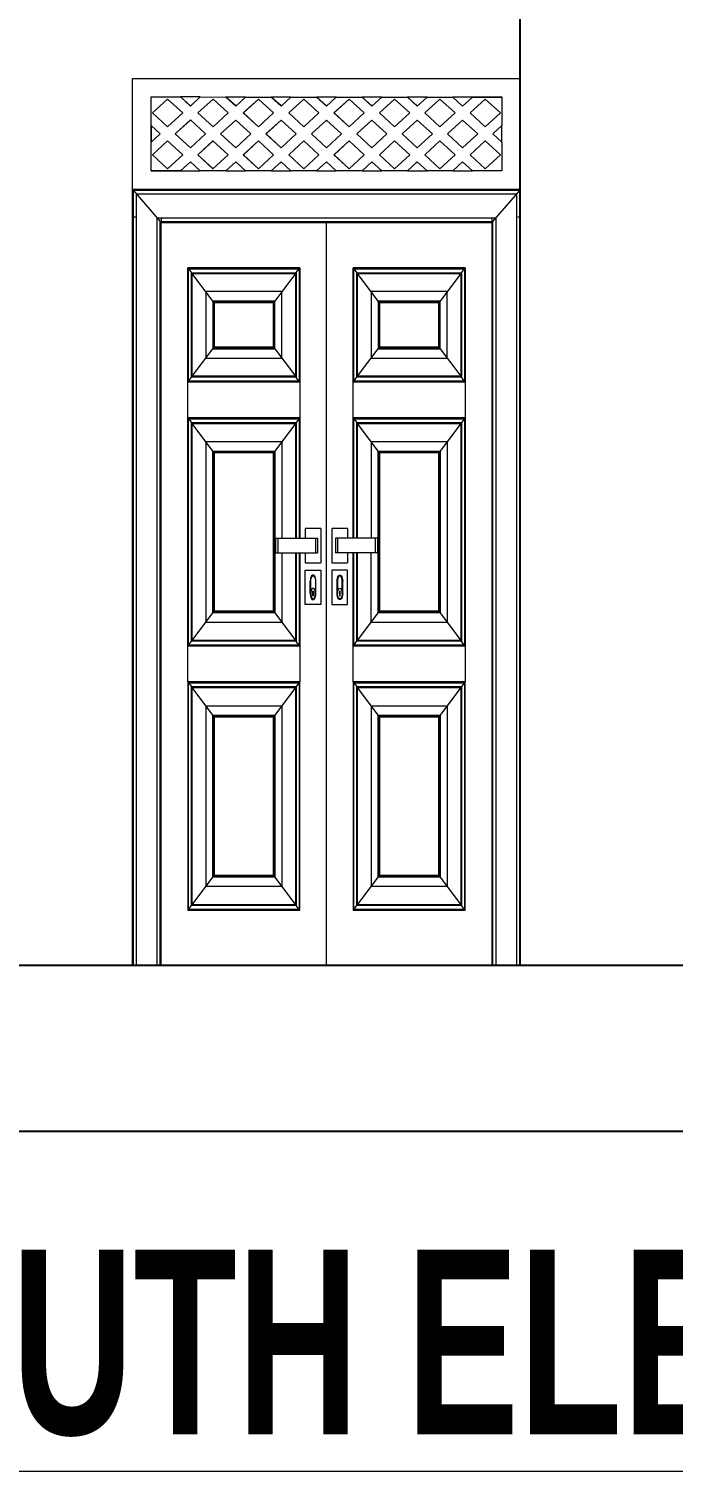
# Model space of a CAD drawing. Header units: inches. Extents: x -10117506 to -5032697, y -6529230 to -3254494.
# Drawn here: x -5047718.9 to -5047649.1, y -3261249.4 to -3261093.3 of the extents above; entities that cross this region are included whole.
import ezdxf

# ---------------------------------------------------------------- set-up
doc = ezdxf.new("R2010")
doc.units = ezdxf.units.IN
doc.header["$LTSCALE"] = 2
doc.header["$MEASUREMENT"] = 0
doc.layers.get('0').update_dxf_attribs({"linetype": 'CONTINUOUS'})
for name, color, linetype, lineweight in [('F-FURNITURE', 30, 'CONTINUOUS', 13), ('HACTH', 253, 'CONTINUOUS', 5), ('Text-100.w', 254, 'CONTINUOUS', 9)]:
    doc.layers.add(name, color=color, linetype=linetype, lineweight=lineweight)
doc.styles.add('Arial', font='arial.ttf', dxfattribs={"width": 0.8, "height": 12})

msp = doc.modelspace()

# ---------------------------------------------------------------- linework, layer by layer
at = {"ltscale": 0.5}
for p, q in [((-5047665.7, -3261194.63), (-5047665.7, -3261087.63)), ((-5047794.7, -3261194.63), (-5047503.57, -3261194.63)), ((-5047794.7, -3261212.63), (-5047503.57, -3261212.63))]:
    msp.add_line(p, q, dxfattribs=at)
at = {"layer": 'F-FURNITURE'}
for p, q in [((-5047707.7, -3261194.63), (-5047707.7, -3261098.63)), ((-5047707.7, -3261098.63), (-5047665.7, -3261098.63)), ((-5047705.69, -3261103.74), (-5047705.7, -3261100.63)), ((-5047705.7, -3261100.63), (-5047702.51, -3261100.63)), ((-5047705.54, -3261102.37), (-5047703.9, -3261100.86)), ((-5047705.53, -3261102.37), (-5047703.9, -3261100.86)), ((-5047703.9, -3261100.86), (-5047702.26, -3261102.37)), ((-5047701.44, -3261101.62), (-5047702.51, -3261100.63)), ((-5047702.51, -3261100.63), (-5047702.5, -3261100.63)), ((-5047701.44, -3261101.61), (-5047702.5, -3261100.63)), ((-5047700.38, -3261100.63), (-5047702.5, -3261100.63)), ((-5047700.38, -3261100.63), (-5047701.44, -3261101.62)), ((-5047700.62, -3261102.37), (-5047698.98, -3261100.86)), ((-5047700.62, -3261102.37), (-5047698.98, -3261100.86)), ((-5047700.38, -3261100.63), (-5047697.59, -3261100.64)), ((-5047698.98, -3261100.86), (-5047697.35, -3261102.37)), ((-5047696.53, -3261101.62), (-5047697.59, -3261100.64)), ((-5047696.52, -3261101.61), (-5047697.59, -3261100.64)), ((-5047697.59, -3261100.64), (-5047697.59, -3261100.64)), ((-5047695.46, -3261100.64), (-5047697.59, -3261100.64)), ((-5047695.46, -3261100.64), (-5047696.53, -3261101.62)), ((-5047695.71, -3261102.37), (-5047694.07, -3261100.86)), ((-5047695.7, -3261102.37), (-5047694.07, -3261100.86)), ((-5047695.46, -3261100.64), (-5047692.68, -3261100.64)), ((-5047694.07, -3261100.86), (-5047692.43, -3261102.37)), ((-5047691.61, -3261101.62), (-5047692.68, -3261100.64)), ((-5047692.68, -3261100.64), (-5047692.67, -3261100.64)), ((-5047691.61, -3261101.61), (-5047692.67, -3261100.64)), ((-5047690.55, -3261100.64), (-5047692.67, -3261100.64)), ((-5047690.55, -3261100.64), (-5047691.61, -3261101.62)), ((-5047690.79, -3261102.37), (-5047689.15, -3261100.86)), ((-5047690.79, -3261102.37), (-5047689.15, -3261100.86)), ((-5047690.55, -3261100.64), (-5047687.76, -3261100.64)), ((-5047689.15, -3261100.86), (-5047687.51, -3261102.37)), ((-5047686.69, -3261101.62), (-5047687.76, -3261100.64)), ((-5047687.76, -3261100.64), (-5047687.75, -3261100.64)), ((-5047686.69, -3261101.61), (-5047687.75, -3261100.64)), ((-5047685.63, -3261100.64), (-5047687.75, -3261100.64)), ((-5047685.63, -3261100.64), (-5047686.69, -3261101.62)), ((-5047685.88, -3261102.37), (-5047684.24, -3261100.86)), ((-5047685.87, -3261102.37), (-5047684.23, -3261100.87)), ((-5047685.63, -3261100.64), (-5047682.84, -3261100.64)), ((-5047684.24, -3261100.86), (-5047682.6, -3261102.37)), ((-5047681.78, -3261101.62), (-5047682.84, -3261100.64)), ((-5047682.84, -3261100.64), (-5047682.84, -3261100.64)), ((-5047681.78, -3261101.61), (-5047682.84, -3261100.64)), ((-5047680.71, -3261100.64), (-5047682.84, -3261100.64)), ((-5047680.71, -3261100.64), (-5047681.78, -3261101.62)), ((-5047680.96, -3261102.37), (-5047679.32, -3261100.86)), ((-5047680.95, -3261102.37), (-5047679.32, -3261100.87)), ((-5047680.71, -3261100.64), (-5047677.93, -3261100.64)), ((-5047679.32, -3261100.86), (-5047677.68, -3261102.37)), ((-5047676.86, -3261101.62), (-5047677.93, -3261100.64)), ((-5047677.93, -3261100.64), (-5047677.92, -3261100.64)), ((-5047676.86, -3261101.61), (-5047677.92, -3261100.64)), ((-5047675.8, -3261100.64), (-5047677.92, -3261100.64)), ((-5047675.8, -3261100.64), (-5047676.86, -3261101.62)), ((-5047676.04, -3261102.37), (-5047674.41, -3261100.86)), ((-5047676.04, -3261102.37), (-5047674.4, -3261100.87)), ((-5047675.8, -3261100.64), (-5047673.01, -3261100.64)), ((-5047674.41, -3261100.86), (-5047672.77, -3261102.37)), ((-5047671.95, -3261101.62), (-5047673.01, -3261100.64)), ((-5047673.01, -3261100.64), (-5047673.01, -3261100.64)), ((-5047671.94, -3261101.62), (-5047673.01, -3261100.64)), ((-5047670.88, -3261100.64), (-5047673.01, -3261100.64)), ((-5047670.88, -3261100.64), (-5047671.95, -3261101.62)), ((-5047671.13, -3261102.37), (-5047669.49, -3261100.86)), ((-5047671.12, -3261102.37), (-5047669.49, -3261100.87)), ((-5047667.7, -3261100.63), (-5047670.88, -3261100.64)), ((-5047670.88, -3261100.64), (-5047670.88, -3261100.64)), ((-5047670.88, -3261100.64), (-5047667.7, -3261100.64)), ((-5047669.49, -3261100.86), (-5047667.85, -3261102.37)), ((-5047667.7, -3261100.64), (-5047667.7, -3261100.63)), ((-5047667.7, -3261100.64), (-5047667.7, -3261103.74)), ((-5047703.9, -3261103.88), (-5047705.54, -3261102.37)), ((-5047705.54, -3261102.37), (-5047705.53, -3261102.37)), ((-5047703.9, -3261103.88), (-5047705.53, -3261102.37)), ((-5047702.26, -3261102.37), (-5047703.9, -3261103.88)), ((-5047703.08, -3261104.63), (-5047701.44, -3261103.12)), ((-5047703.08, -3261104.63), (-5047701.44, -3261103.13)), ((-5047701.44, -3261103.12), (-5047699.8, -3261104.63)), ((-5047698.98, -3261103.88), (-5047700.62, -3261102.37)), ((-5047700.62, -3261102.37), (-5047700.62, -3261102.37)), ((-5047698.98, -3261103.88), (-5047700.62, -3261102.37)), ((-5047697.35, -3261102.37), (-5047698.98, -3261103.88)), ((-5047698.17, -3261104.63), (-5047696.53, -3261103.13)), ((-5047698.16, -3261104.63), (-5047696.52, -3261103.13)), ((-5047696.53, -3261103.13), (-5047694.89, -3261104.63)), ((-5047694.07, -3261103.88), (-5047695.71, -3261102.37)), ((-5047695.71, -3261102.37), (-5047695.7, -3261102.37)), ((-5047694.07, -3261103.88), (-5047695.7, -3261102.37)), ((-5047692.43, -3261102.37), (-5047694.07, -3261103.88)), ((-5047693.25, -3261104.63), (-5047691.61, -3261103.13)), ((-5047693.24, -3261104.63), (-5047691.61, -3261103.13)), ((-5047691.61, -3261103.13), (-5047689.97, -3261104.63)), ((-5047689.15, -3261103.88), (-5047690.79, -3261102.37)), ((-5047690.79, -3261102.37), (-5047690.79, -3261102.37)), ((-5047689.15, -3261103.88), (-5047690.79, -3261102.37)), ((-5047687.51, -3261102.37), (-5047689.15, -3261103.88)), ((-5047688.33, -3261104.63), (-5047686.7, -3261103.13)), ((-5047688.33, -3261104.63), (-5047686.69, -3261103.13)), ((-5047686.7, -3261103.13), (-5047685.06, -3261104.63)), ((-5047684.24, -3261103.88), (-5047685.88, -3261102.37)), ((-5047685.88, -3261102.37), (-5047685.87, -3261102.37)), ((-5047684.23, -3261103.88), (-5047685.87, -3261102.37)), ((-5047682.6, -3261102.37), (-5047684.24, -3261103.88)), ((-5047683.42, -3261104.63), (-5047681.78, -3261103.13)), ((-5047683.41, -3261104.63), (-5047681.78, -3261103.13)), ((-5047681.78, -3261103.13), (-5047680.14, -3261104.64)), ((-5047679.32, -3261103.88), (-5047680.96, -3261102.37)), ((-5047680.96, -3261102.37), (-5047680.95, -3261102.37)), ((-5047679.32, -3261103.88), (-5047680.95, -3261102.37)), ((-5047677.68, -3261102.37), (-5047679.32, -3261103.88)), ((-5047678.5, -3261104.64), (-5047676.86, -3261103.13)), ((-5047678.5, -3261104.64), (-5047676.86, -3261103.13)), ((-5047676.86, -3261103.13), (-5047675.22, -3261104.64)), ((-5047674.41, -3261103.88), (-5047676.04, -3261102.37)), ((-5047676.04, -3261102.37), (-5047676.04, -3261102.37)), ((-5047674.4, -3261103.88), (-5047676.04, -3261102.37)), ((-5047672.77, -3261102.37), (-5047674.41, -3261103.88)), ((-5047673.59, -3261104.64), (-5047671.95, -3261103.13)), ((-5047673.58, -3261104.64), (-5047671.94, -3261103.13)), ((-5047671.95, -3261103.13), (-5047670.31, -3261104.64)), ((-5047669.49, -3261103.88), (-5047671.13, -3261102.37)), ((-5047671.13, -3261102.37), (-5047671.12, -3261102.37)), ((-5047669.49, -3261103.88), (-5047671.12, -3261102.37)), ((-5047667.85, -3261102.37), (-5047669.49, -3261103.88)), ((-5047705.7, -3261108.63), (-5047705.69, -3261103.74)), ((-5047705.69, -3261103.74), (-5047704.72, -3261104.63)), ((-5047704.72, -3261104.63), (-5047705.69, -3261105.53)), ((-5047705.67, -3261103.76), (-5047705.67, -3261105.51)), ((-5047701.44, -3261106.14), (-5047703.08, -3261104.63)), ((-5047703.08, -3261104.63), (-5047703.08, -3261104.63)), ((-5047701.44, -3261106.14), (-5047703.08, -3261104.63)), ((-5047699.8, -3261104.63), (-5047701.44, -3261106.14)), ((-5047696.53, -3261106.14), (-5047698.17, -3261104.63)), ((-5047698.17, -3261104.63), (-5047698.16, -3261104.63)), ((-5047696.52, -3261106.14), (-5047698.16, -3261104.63)), ((-5047694.89, -3261104.63), (-5047696.53, -3261106.14)), ((-5047691.61, -3261106.14), (-5047693.25, -3261104.63)), ((-5047693.25, -3261104.63), (-5047693.24, -3261104.63)), ((-5047691.61, -3261106.14), (-5047693.24, -3261104.63)), ((-5047689.97, -3261104.63), (-5047691.61, -3261106.14)), ((-5047686.7, -3261106.14), (-5047688.33, -3261104.63)), ((-5047688.33, -3261104.63), (-5047688.33, -3261104.63)), ((-5047686.69, -3261106.14), (-5047688.33, -3261104.63)), ((-5047685.06, -3261104.63), (-5047686.7, -3261106.14)), ((-5047681.78, -3261106.14), (-5047683.42, -3261104.63)), ((-5047683.42, -3261104.63), (-5047683.41, -3261104.63)), ((-5047681.78, -3261106.14), (-5047683.41, -3261104.63)), ((-5047680.14, -3261104.64), (-5047681.78, -3261106.14)), ((-5047676.86, -3261106.14), (-5047678.5, -3261104.64)), ((-5047678.5, -3261104.64), (-5047678.5, -3261104.64)), ((-5047676.86, -3261106.14), (-5047678.5, -3261104.64)), ((-5047675.22, -3261104.64), (-5047676.86, -3261106.14)), ((-5047671.95, -3261106.14), (-5047673.59, -3261104.64)), ((-5047673.59, -3261104.64), (-5047673.58, -3261104.64)), ((-5047671.94, -3261106.14), (-5047673.58, -3261104.64)), ((-5047670.31, -3261104.64), (-5047671.95, -3261106.14)), ((-5047668.67, -3261104.64), (-5047667.7, -3261103.74)), ((-5047667.7, -3261105.53), (-5047668.67, -3261104.64)), ((-5047668.67, -3261104.64), (-5047668.66, -3261104.64)), ((-5047668.66, -3261104.64), (-5047667.7, -3261103.74)), ((-5047667.7, -3261105.53), (-5047668.66, -3261104.64)), ((-5047667.7, -3261105.53), (-5047667.7, -3261103.74)), ((-5047667.7, -3261103.74), (-5047667.7, -3261103.74)), ((-5047705.54, -3261106.9), (-5047703.9, -3261105.39)), ((-5047705.53, -3261106.9), (-5047703.9, -3261105.39)), ((-5047703.9, -3261105.39), (-5047702.26, -3261106.9)), ((-5047700.62, -3261106.9), (-5047698.99, -3261105.39)), ((-5047700.62, -3261106.9), (-5047698.98, -3261105.39)), ((-5047698.99, -3261105.39), (-5047697.35, -3261106.9)), ((-5047695.71, -3261106.9), (-5047694.07, -3261105.39)), ((-5047695.7, -3261106.9), (-5047694.07, -3261105.39)), ((-5047694.07, -3261105.39), (-5047692.43, -3261106.9)), ((-5047690.79, -3261106.9), (-5047689.15, -3261105.39)), ((-5047690.79, -3261106.9), (-5047689.15, -3261105.39)), ((-5047689.15, -3261105.39), (-5047687.51, -3261106.9)), ((-5047685.88, -3261106.9), (-5047684.24, -3261105.39)), ((-5047685.87, -3261106.9), (-5047684.23, -3261105.39)), ((-5047684.24, -3261105.39), (-5047682.6, -3261106.9)), ((-5047680.96, -3261106.9), (-5047679.32, -3261105.39)), ((-5047680.95, -3261106.9), (-5047679.32, -3261105.39)), ((-5047679.32, -3261105.39), (-5047677.68, -3261106.9)), ((-5047676.04, -3261106.9), (-5047674.41, -3261105.39)), ((-5047676.04, -3261106.9), (-5047674.4, -3261105.39)), ((-5047674.41, -3261105.39), (-5047672.77, -3261106.9)), ((-5047671.13, -3261106.9), (-5047669.49, -3261105.39)), ((-5047671.12, -3261106.9), (-5047669.49, -3261105.39)), ((-5047669.49, -3261105.39), (-5047667.85, -3261106.9)), ((-5047667.7, -3261105.53), (-5047667.7, -3261108.63)), ((-5047667.7, -3261105.53), (-5047667.7, -3261105.53)), ((-5047703.9, -3261108.41), (-5047705.54, -3261106.9)), ((-5047705.54, -3261106.9), (-5047705.53, -3261106.9)), ((-5047703.9, -3261108.4), (-5047705.53, -3261106.9)), ((-5047702.26, -3261106.9), (-5047703.9, -3261108.41)), ((-5047702.51, -3261108.63), (-5047701.44, -3261107.65)), ((-5047702.5, -3261108.63), (-5047701.44, -3261107.65)), ((-5047701.44, -3261107.65), (-5047700.38, -3261108.63)), ((-5047698.99, -3261108.41), (-5047700.62, -3261106.9)), ((-5047700.62, -3261106.9), (-5047700.62, -3261106.9)), ((-5047698.98, -3261108.4), (-5047700.62, -3261106.9)), ((-5047697.35, -3261106.9), (-5047698.99, -3261108.41)), ((-5047697.59, -3261108.63), (-5047696.53, -3261107.65)), ((-5047697.59, -3261108.63), (-5047696.52, -3261107.65)), ((-5047696.53, -3261107.65), (-5047695.46, -3261108.63)), ((-5047694.07, -3261108.41), (-5047695.71, -3261106.9)), ((-5047695.71, -3261106.9), (-5047695.7, -3261106.9)), ((-5047694.07, -3261108.4), (-5047695.7, -3261106.9)), ((-5047692.43, -3261106.9), (-5047694.07, -3261108.41)), ((-5047692.68, -3261108.63), (-5047691.61, -3261107.65)), ((-5047692.67, -3261108.63), (-5047691.61, -3261107.65)), ((-5047691.61, -3261107.65), (-5047690.55, -3261108.63)), ((-5047689.15, -3261108.41), (-5047690.79, -3261106.9)), ((-5047689.15, -3261108.4), (-5047690.79, -3261106.9)), ((-5047690.79, -3261106.9), (-5047690.79, -3261106.9)), ((-5047687.51, -3261106.9), (-5047689.15, -3261108.41)), ((-5047687.76, -3261108.63), (-5047686.7, -3261107.65)), ((-5047687.76, -3261108.63), (-5047686.69, -3261107.65)), ((-5047686.7, -3261107.65), (-5047685.63, -3261108.63)), ((-5047684.24, -3261108.41), (-5047685.88, -3261106.9)), ((-5047685.88, -3261106.9), (-5047685.87, -3261106.9)), ((-5047684.23, -3261108.4), (-5047685.87, -3261106.9)), ((-5047682.6, -3261106.9), (-5047684.24, -3261108.41)), ((-5047682.84, -3261108.63), (-5047681.78, -3261107.65)), ((-5047682.84, -3261108.63), (-5047681.78, -3261107.66)), ((-5047681.78, -3261107.65), (-5047680.71, -3261108.63)), ((-5047679.32, -3261108.41), (-5047680.96, -3261106.9)), ((-5047680.96, -3261106.9), (-5047680.95, -3261106.9)), ((-5047679.32, -3261108.4), (-5047680.95, -3261106.9)), ((-5047677.68, -3261106.9), (-5047679.32, -3261108.41)), ((-5047677.93, -3261108.63), (-5047676.86, -3261107.65)), ((-5047677.92, -3261108.63), (-5047676.86, -3261107.66)), ((-5047676.86, -3261107.65), (-5047675.8, -3261108.63)), ((-5047674.41, -3261108.41), (-5047676.04, -3261106.9)), ((-5047674.4, -3261108.4), (-5047676.04, -3261106.9)), ((-5047676.04, -3261106.9), (-5047676.04, -3261106.9)), ((-5047672.77, -3261106.9), (-5047674.41, -3261108.41)), ((-5047673.01, -3261108.63), (-5047671.95, -3261107.65)), ((-5047673.01, -3261108.63), (-5047671.94, -3261107.66)), ((-5047671.95, -3261107.65), (-5047670.88, -3261108.63)), ((-5047669.49, -3261108.41), (-5047671.13, -3261106.9)), ((-5047671.13, -3261106.9), (-5047671.12, -3261106.9)), ((-5047669.49, -3261108.41), (-5047671.12, -3261106.9)), ((-5047667.85, -3261106.9), (-5047669.49, -3261108.41)), ((-5047705.7, -3261108.63), (-5047705.7, -3261108.63)), ((-5047705.7, -3261108.63), (-5047705.67, -3261108.63)), ((-5047702.51, -3261108.63), (-5047705.7, -3261108.63)), ((-5047705.67, -3261108.63), (-5047705.67, -3261108.63)), ((-5047705.67, -3261108.63), (-5047702.51, -3261108.63)), ((-5047702.51, -3261108.63), (-5047702.5, -3261108.63)), ((-5047702.5, -3261108.63), (-5047700.38, -3261108.63)), ((-5047697.59, -3261108.63), (-5047700.38, -3261108.63)), ((-5047697.59, -3261108.63), (-5047697.59, -3261108.63)), ((-5047697.59, -3261108.63), (-5047695.46, -3261108.63)), ((-5047692.68, -3261108.63), (-5047695.46, -3261108.63)), ((-5047692.67, -3261108.63), (-5047692.68, -3261108.63)), ((-5047692.67, -3261108.63), (-5047690.55, -3261108.63)), ((-5047687.76, -3261108.63), (-5047690.55, -3261108.63)), ((-5047687.76, -3261108.63), (-5047687.76, -3261108.63)), ((-5047687.76, -3261108.63), (-5047685.63, -3261108.63)), ((-5047682.84, -3261108.63), (-5047685.63, -3261108.63)), ((-5047682.84, -3261108.63), (-5047682.84, -3261108.63)), ((-5047682.84, -3261108.63), (-5047680.71, -3261108.63)), ((-5047677.93, -3261108.63), (-5047680.71, -3261108.63)), ((-5047677.93, -3261108.63), (-5047677.92, -3261108.63)), ((-5047677.92, -3261108.63), (-5047675.8, -3261108.63)), ((-5047673.01, -3261108.63), (-5047675.8, -3261108.63)), ((-5047673.01, -3261108.63), (-5047673.01, -3261108.63)), ((-5047673.01, -3261108.63), (-5047670.88, -3261108.63)), ((-5047667.7, -3261108.63), (-5047670.88, -3261108.63)), ((-5047707.7, -3261110.63), (-5047665.7, -3261110.63)), ((-5047707.63, -3261194.63), (-5047707.63, -3261110.71)), ((-5047707.63, -3261110.71), (-5047665.76, -3261110.71)), ((-5047707.63, -3261110.71), (-5047704.7, -3261114.13)), ((-5047707.61, -3261110.73), (-5047665.78, -3261110.73)), ((-5047707.61, -3261113.63), (-5047707.61, -3261110.73)), ((-5047665.76, -3261110.71), (-5047668.7, -3261114.13)), ((-5047665.78, -3261110.73), (-5047665.78, -3261194.63)), ((-5047665.76, -3261110.71), (-5047665.76, -3261194.63)), ((-5047707.27, -3261194.63), (-5047707.27, -3261111.13)), ((-5047707.27, -3261111.13), (-5047666.12, -3261111.13)), ((-5047666.12, -3261111.13), (-5047666.12, -3261194.63)), ((-5047707.61, -3261113.63), (-5047707.55, -3261113.63)), ((-5047707.61, -3261194.63), (-5047707.61, -3261113.63)), ((-5047707.51, -3261113.63), (-5047707.47, -3261113.63)), ((-5047707.42, -3261113.63), (-5047707.32, -3261113.63)), ((-5047705.04, -3261194.63), (-5047705.04, -3261113.73)), ((-5047705.04, -3261113.73), (-5047668.35, -3261113.73)), ((-5047704.7, -3261194.63), (-5047704.7, -3261114.13)), ((-5047704.7, -3261114.13), (-5047668.7, -3261114.13)), ((-5047704.61, -3261113.73), (-5047704.61, -3261113.79)), ((-5047704.61, -3261113.84), (-5047704.61, -3261113.89)), ((-5047704.61, -3261113.94), (-5047704.61, -3261114.02)), ((-5047704.61, -3261114.05), (-5047704.61, -3261114.13)), ((-5047668.78, -3261113.73), (-5047668.78, -3261113.79)), ((-5047668.78, -3261113.84), (-5047668.78, -3261113.89)), ((-5047668.78, -3261113.94), (-5047668.78, -3261114.02)), ((-5047668.78, -3261114.05), (-5047668.78, -3261114.13)), ((-5047668.7, -3261114.13), (-5047668.7, -3261194.63)), ((-5047668.35, -3261113.73), (-5047668.35, -3261194.63)), ((-5047666.12, -3261113.63), (-5047666.02, -3261113.63)), ((-5047665.97, -3261113.63), (-5047665.92, -3261113.63)), ((-5047665.88, -3261113.63), (-5047665.81, -3261113.63)), ((-5047704.61, -3261194.63), (-5047704.61, -3261114.23)), ((-5047704.61, -3261114.23), (-5047668.78, -3261114.23)), ((-5047686.7, -3261194.63), (-5047686.7, -3261114.23)), ((-5047668.78, -3261114.23), (-5047668.78, -3261194.63)), ((-5047701.71, -3261160.1), (-5047701.71, -3261119.13)), ((-5047689.59, -3261119.13), (-5047701.71, -3261119.13)), ((-5047701.64, -3261131.4), (-5047701.64, -3261119.23)), ((-5047701.64, -3261119.23), (-5047689.67, -3261119.23)), ((-5047701.64, -3261119.23), (-5047701.31, -3261119.68)), ((-5047701.31, -3261130.96), (-5047701.31, -3261119.68)), ((-5047701.31, -3261119.68), (-5047690, -3261119.68)), ((-5047701.25, -3261130.88), (-5047701.25, -3261119.75)), ((-5047701.25, -3261119.75), (-5047690.05, -3261119.75)), ((-5047699.01, -3261122.74), (-5047701.25, -3261119.75)), ((-5047690.05, -3261119.75), (-5047692.29, -3261122.74)), ((-5047690.05, -3261119.75), (-5047690.05, -3261130.88)), ((-5047690, -3261119.68), (-5047689.67, -3261119.23)), ((-5047690, -3261119.68), (-5047690, -3261130.96)), ((-5047689.98, -3261119.65), (-5047689.98, -3261130.98)), ((-5047689.67, -3261119.23), (-5047689.67, -3261131.4)), ((-5047689.59, -3261119.13), (-5047689.59, -3261148.41)), ((-5047683.8, -3261148.41), (-5047683.8, -3261119.13)), ((-5047671.68, -3261119.13), (-5047683.8, -3261119.13)), ((-5047683.72, -3261131.4), (-5047683.72, -3261119.23)), ((-5047683.72, -3261119.23), (-5047671.75, -3261119.23)), ((-5047683.72, -3261119.23), (-5047683.39, -3261119.68)), ((-5047683.39, -3261130.96), (-5047683.39, -3261119.68)), ((-5047683.39, -3261119.68), (-5047672.08, -3261119.68)), ((-5047683.34, -3261130.88), (-5047683.34, -3261119.75)), ((-5047683.34, -3261119.75), (-5047672.14, -3261119.75)), ((-5047681.1, -3261122.74), (-5047683.34, -3261119.75)), ((-5047672.14, -3261119.75), (-5047674.38, -3261122.74)), ((-5047672.14, -3261119.75), (-5047672.14, -3261130.88)), ((-5047672.08, -3261119.68), (-5047671.75, -3261119.23)), ((-5047672.08, -3261119.68), (-5047672.08, -3261130.96)), ((-5047672.06, -3261119.65), (-5047672.06, -3261130.98)), ((-5047671.75, -3261119.23), (-5047671.75, -3261131.4)), ((-5047671.68, -3261119.13), (-5047671.68, -3261160.1)), ((-5047691.52, -3261121.71), (-5047699.78, -3261121.71)), ((-5047699.78, -3261121.71), (-5047699.78, -3261128.92)), ((-5047691.52, -3261128.92), (-5047691.52, -3261121.71)), ((-5047673.61, -3261121.71), (-5047681.87, -3261121.71)), ((-5047681.87, -3261121.71), (-5047681.87, -3261128.92)), ((-5047673.61, -3261128.92), (-5047673.61, -3261121.71)), ((-5047692.29, -3261122.74), (-5047699.01, -3261122.74)), ((-5047699.01, -3261122.74), (-5047699.01, -3261127.89)), ((-5047698.93, -3261122.84), (-5047698.93, -3261127.79)), ((-5047692.37, -3261122.84), (-5047698.93, -3261122.84)), ((-5047698.86, -3261122.94), (-5047698.86, -3261127.69)), ((-5047692.45, -3261122.94), (-5047698.86, -3261122.94)), ((-5047692.45, -3261127.69), (-5047692.45, -3261122.94)), ((-5047692.37, -3261127.79), (-5047692.37, -3261122.84)), ((-5047692.29, -3261127.89), (-5047692.29, -3261122.74)), ((-5047674.38, -3261122.74), (-5047681.1, -3261122.74)), ((-5047681.1, -3261122.74), (-5047681.1, -3261127.89)), ((-5047681.02, -3261122.84), (-5047681.02, -3261127.79)), ((-5047674.46, -3261122.84), (-5047681.02, -3261122.84)), ((-5047680.94, -3261122.94), (-5047680.94, -3261127.69)), ((-5047674.53, -3261122.94), (-5047680.94, -3261122.94)), ((-5047674.53, -3261127.69), (-5047674.53, -3261122.94)), ((-5047674.46, -3261127.79), (-5047674.46, -3261122.84)), ((-5047674.38, -3261127.89), (-5047674.38, -3261122.74)), ((-5047701.25, -3261130.88), (-5047699.01, -3261127.89)), ((-5047699.01, -3261127.89), (-5047692.29, -3261127.89)), ((-5047698.93, -3261127.79), (-5047692.37, -3261127.79)), ((-5047698.86, -3261127.69), (-5047692.45, -3261127.69)), ((-5047692.29, -3261127.89), (-5047690.05, -3261130.88)), ((-5047683.34, -3261130.88), (-5047681.1, -3261127.89)), ((-5047681.1, -3261127.89), (-5047674.38, -3261127.89)), ((-5047681.02, -3261127.79), (-5047674.46, -3261127.79)), ((-5047680.94, -3261127.69), (-5047674.53, -3261127.69)), ((-5047674.38, -3261127.89), (-5047672.14, -3261130.88)), ((-5047699.78, -3261128.92), (-5047691.52, -3261128.92)), ((-5047681.87, -3261128.92), (-5047673.61, -3261128.92)), ((-5047701.64, -3261131.4), (-5047701.31, -3261130.96)), ((-5047689.98, -3261130.98), (-5047701.33, -3261130.98)), ((-5047690, -3261130.96), (-5047701.31, -3261130.96)), ((-5047690.05, -3261130.88), (-5047701.25, -3261130.88)), ((-5047689.67, -3261131.4), (-5047690, -3261130.96)), ((-5047683.72, -3261131.4), (-5047683.39, -3261130.96)), ((-5047672.06, -3261130.98), (-5047683.41, -3261130.98)), ((-5047672.08, -3261130.96), (-5047683.39, -3261130.96)), ((-5047672.14, -3261130.88), (-5047683.34, -3261130.88)), ((-5047671.75, -3261131.4), (-5047672.08, -3261130.96)), ((-5047689.59, -3261131.5), (-5047701.71, -3261131.5)), ((-5047689.67, -3261131.4), (-5047701.64, -3261131.4)), ((-5047671.68, -3261131.5), (-5047683.8, -3261131.5)), ((-5047671.75, -3261131.4), (-5047683.72, -3261131.4)), ((-5047689.59, -3261135.37), (-5047701.71, -3261135.37)), ((-5047701.64, -3261160), (-5047701.64, -3261135.47)), ((-5047701.64, -3261135.47), (-5047689.67, -3261135.47)), ((-5047701.64, -3261135.47), (-5047701.33, -3261135.88)), ((-5047701.33, -3261135.88), (-5047689.98, -3261135.88)), ((-5047701.33, -3261135.88), (-5047701.31, -3261135.9)), ((-5047701.31, -3261159.57), (-5047701.31, -3261135.9)), ((-5047701.31, -3261135.9), (-5047689.99, -3261135.9)), ((-5047699.01, -3261138.97), (-5047701.25, -3261135.98)), ((-5047701.25, -3261159.49), (-5047701.25, -3261135.98)), ((-5047701.25, -3261135.98), (-5047690.05, -3261135.98)), ((-5047690.05, -3261135.98), (-5047692.29, -3261138.97)), ((-5047690.05, -3261135.98), (-5047690.05, -3261148.41)), ((-5047689.98, -3261135.88), (-5047689.99, -3261135.9)), ((-5047689.99, -3261135.9), (-5047689.99, -3261148.41)), ((-5047689.67, -3261135.47), (-5047689.98, -3261135.88)), ((-5047689.98, -3261135.88), (-5047689.98, -3261148.41)), ((-5047689.67, -3261135.47), (-5047689.67, -3261148.41)), ((-5047671.68, -3261135.37), (-5047683.8, -3261135.37)), ((-5047683.72, -3261148.41), (-5047683.72, -3261135.47)), ((-5047683.72, -3261135.47), (-5047671.75, -3261135.47)), ((-5047683.72, -3261135.47), (-5047683.41, -3261135.88)), ((-5047683.41, -3261135.88), (-5047672.06, -3261135.88)), ((-5047683.41, -3261135.88), (-5047683.4, -3261135.9)), ((-5047683.4, -3261148.41), (-5047683.4, -3261135.9)), ((-5047683.4, -3261135.9), (-5047672.08, -3261135.9)), ((-5047681.1, -3261138.97), (-5047683.34, -3261135.98)), ((-5047683.34, -3261148.41), (-5047683.34, -3261135.98)), ((-5047683.34, -3261135.98), (-5047672.14, -3261135.98)), ((-5047672.14, -3261135.98), (-5047674.38, -3261138.97)), ((-5047672.14, -3261135.98), (-5047672.14, -3261159.49)), ((-5047672.06, -3261135.88), (-5047672.08, -3261135.9)), ((-5047672.08, -3261135.9), (-5047672.08, -3261159.57)), ((-5047671.75, -3261135.47), (-5047672.06, -3261135.88)), ((-5047672.06, -3261135.88), (-5047672.06, -3261159.59)), ((-5047671.75, -3261135.47), (-5047671.75, -3261160)), ((-5047699.78, -3261137.94), (-5047691.52, -3261137.94)), ((-5047699.78, -3261137.94), (-5047699.78, -3261157.53)), ((-5047699.01, -3261138.97), (-5047692.29, -3261138.97)), ((-5047699.01, -3261156.5), (-5047699.01, -3261138.97)), ((-5047692.37, -3261139.08), (-5047698.93, -3261139.08)), ((-5047698.93, -3261139.08), (-5047698.93, -3261156.39)), ((-5047692.37, -3261156.39), (-5047692.37, -3261139.08)), ((-5047692.29, -3261138.97), (-5047692.29, -3261156.5)), ((-5047691.52, -3261137.94), (-5047691.52, -3261148.41)), ((-5047681.87, -3261137.94), (-5047673.61, -3261137.94)), ((-5047681.87, -3261137.94), (-5047681.87, -3261148.41)), ((-5047681.1, -3261138.97), (-5047674.38, -3261138.97)), ((-5047681.1, -3261156.5), (-5047681.1, -3261138.97)), ((-5047674.46, -3261139.08), (-5047681.02, -3261139.08)), ((-5047681.02, -3261139.08), (-5047681.02, -3261156.39)), ((-5047674.46, -3261156.39), (-5047674.46, -3261139.08)), ((-5047674.38, -3261138.97), (-5047674.38, -3261156.5)), ((-5047673.61, -3261137.94), (-5047673.61, -3261157.53)), ((-5047692.45, -3261139.18), (-5047698.86, -3261139.18)), ((-5047698.86, -3261139.18), (-5047698.86, -3261156.29)), ((-5047692.45, -3261156.29), (-5047692.45, -3261139.18)), ((-5047674.53, -3261139.18), (-5047680.94, -3261139.18)), ((-5047680.94, -3261139.18), (-5047680.94, -3261156.29)), ((-5047674.53, -3261156.29), (-5047674.53, -3261139.18)), ((-5047692.22, -3261148.41), (-5047692.22, -3261150.01)), ((-5047692.22, -3261148.41), (-5047687.66, -3261148.41)), ((-5047691.97, -3261148.41), (-5047691.97, -3261150.01)), ((-5047688.99, -3261147.35), (-5047688.99, -3261148.41)), ((-5047687.29, -3261147.35), (-5047688.99, -3261147.35)), ((-5047687.9, -3261148.41), (-5047687.9, -3261150.01)), ((-5047687.66, -3261148.41), (-5047687.66, -3261150.01)), ((-5047687.29, -3261147.35), (-5047687.29, -3261151.07)), ((-5047684.4, -3261147.35), (-5047686.1, -3261147.35)), ((-5047686.1, -3261147.35), (-5047686.1, -3261151.07)), ((-5047685.73, -3261148.41), (-5047685.73, -3261150.01)), ((-5047681.17, -3261148.41), (-5047685.73, -3261148.41)), ((-5047685.49, -3261148.41), (-5047685.49, -3261150.01)), ((-5047684.4, -3261147.35), (-5047684.4, -3261148.41)), ((-5047681.42, -3261148.41), (-5047681.42, -3261150.01)), ((-5047681.17, -3261148.41), (-5047681.17, -3261150.01)), ((-5047692.22, -3261150.01), (-5047687.66, -3261150.01)), ((-5047691.52, -3261150.01), (-5047691.52, -3261157.53)), ((-5047690.05, -3261150.01), (-5047690.05, -3261159.49)), ((-5047689.99, -3261150.01), (-5047689.99, -3261159.57)), ((-5047689.98, -3261150.01), (-5047689.98, -3261159.59)), ((-5047689.67, -3261150.01), (-5047689.67, -3261160)), ((-5047689.59, -3261150.01), (-5047689.59, -3261160.1)), ((-5047688.99, -3261150.01), (-5047688.99, -3261151.07)), ((-5047681.17, -3261150.01), (-5047685.73, -3261150.01)), ((-5047684.4, -3261150.01), (-5047684.4, -3261151.07)), ((-5047683.8, -3261160.1), (-5047683.8, -3261150.01)), ((-5047683.72, -3261160), (-5047683.72, -3261150.01)), ((-5047683.4, -3261159.57), (-5047683.4, -3261150.01)), ((-5047683.34, -3261159.49), (-5047683.34, -3261150.01)), ((-5047681.87, -3261157.53), (-5047681.87, -3261150.01)), ((-5047688.99, -3261151.07), (-5047687.29, -3261151.07)), ((-5047686.1, -3261151.07), (-5047684.4, -3261151.07)), ((-5047688.99, -3261151.87), (-5047687.29, -3261151.87)), ((-5047688.99, -3261155.59), (-5047688.99, -3261151.87)), ((-5047688.44, -3261152.89), (-5047688.45, -3261153.07)), ((-5047688.45, -3261154.4), (-5047688.45, -3261153.07)), ((-5047688.41, -3261152.73), (-5047688.44, -3261152.89)), ((-5047688.36, -3261152.6), (-5047688.41, -3261152.73)), ((-5047688.4, -3261153.07), (-5047688.39, -3261152.92)), ((-5047688.4, -3261154.39), (-5047688.4, -3261153.07)), ((-5047688.39, -3261152.92), (-5047688.37, -3261152.78)), ((-5047688.37, -3261152.78), (-5047688.33, -3261152.67)), ((-5047688.3, -3261152.49), (-5047688.36, -3261152.6)), ((-5047688.33, -3261152.67), (-5047688.27, -3261152.58)), ((-5047688.22, -3261152.42), (-5047688.3, -3261152.49)), ((-5047688.27, -3261152.58), (-5047688.21, -3261152.52)), ((-5047688.14, -3261152.4), (-5047688.22, -3261152.42)), ((-5047688.21, -3261152.52), (-5047688.14, -3261152.5)), ((-5047688.06, -3261152.42), (-5047688.14, -3261152.4)), ((-5047688.14, -3261152.5), (-5047688.08, -3261152.52)), ((-5047688.08, -3261152.52), (-5047688.01, -3261152.58)), ((-5047687.99, -3261152.49), (-5047688.06, -3261152.42)), ((-5047688.01, -3261152.58), (-5047687.96, -3261152.67)), ((-5047687.93, -3261152.6), (-5047687.99, -3261152.49)), ((-5047687.96, -3261152.67), (-5047687.92, -3261152.78)), ((-5047687.88, -3261152.73), (-5047687.93, -3261152.6)), ((-5047687.92, -3261152.78), (-5047687.89, -3261152.92)), ((-5047687.89, -3261152.92), (-5047687.88, -3261153.07)), ((-5047687.85, -3261152.89), (-5047687.88, -3261152.73)), ((-5047687.88, -3261153.07), (-5047687.88, -3261154.39)), ((-5047687.84, -3261153.07), (-5047687.85, -3261152.89)), ((-5047687.84, -3261154.4), (-5047687.84, -3261153.07)), ((-5047687.29, -3261151.87), (-5047687.29, -3261155.59)), ((-5047686.1, -3261151.87), (-5047686.1, -3261155.59)), ((-5047684.4, -3261151.87), (-5047686.1, -3261151.87)), ((-5047685.55, -3261153.07), (-5047685.54, -3261152.89)), ((-5047685.55, -3261154.4), (-5047685.55, -3261153.07)), ((-5047685.54, -3261152.89), (-5047685.51, -3261152.73)), ((-5047685.51, -3261152.73), (-5047685.46, -3261152.6)), ((-5047685.5, -3261152.92), (-5047685.51, -3261153.07)), ((-5047685.51, -3261153.07), (-5047685.51, -3261154.39)), ((-5047685.47, -3261152.78), (-5047685.5, -3261152.92)), ((-5047685.43, -3261152.67), (-5047685.47, -3261152.78)), ((-5047685.46, -3261152.6), (-5047685.4, -3261152.49)), ((-5047685.38, -3261152.58), (-5047685.43, -3261152.67)), ((-5047685.4, -3261152.49), (-5047685.33, -3261152.42)), ((-5047685.31, -3261152.52), (-5047685.38, -3261152.58)), ((-5047685.33, -3261152.42), (-5047685.25, -3261152.4)), ((-5047685.25, -3261152.5), (-5047685.31, -3261152.52)), ((-5047685.25, -3261152.4), (-5047685.17, -3261152.42)), ((-5047685.18, -3261152.52), (-5047685.25, -3261152.5)), ((-5047685.12, -3261152.58), (-5047685.18, -3261152.52)), ((-5047685.17, -3261152.42), (-5047685.1, -3261152.49)), ((-5047685.06, -3261152.67), (-5047685.12, -3261152.58)), ((-5047685.1, -3261152.49), (-5047685.03, -3261152.6)), ((-5047685.02, -3261152.78), (-5047685.06, -3261152.67)), ((-5047685.03, -3261152.6), (-5047684.98, -3261152.73)), ((-5047685, -3261152.92), (-5047685.02, -3261152.78)), ((-5047684.99, -3261153.07), (-5047685, -3261152.92)), ((-5047684.99, -3261154.39), (-5047684.99, -3261153.07)), ((-5047684.98, -3261152.73), (-5047684.95, -3261152.89)), ((-5047684.95, -3261152.89), (-5047684.94, -3261153.07)), ((-5047684.94, -3261154.4), (-5047684.94, -3261153.07)), ((-5047684.4, -3261155.59), (-5047684.4, -3261151.87)), ((-5047688.45, -3261154.4), (-5047688.44, -3261154.57)), ((-5047688.44, -3261154.57), (-5047688.41, -3261154.73)), ((-5047688.41, -3261154.73), (-5047688.36, -3261154.87)), ((-5047688.39, -3261154.26), (-5047688.4, -3261154.39)), ((-5047688.4, -3261154.39), (-5047688.4, -3261154.4)), ((-5047688.4, -3261154.4), (-5047688.39, -3261154.54)), ((-5047688.4, -3261154.4), (-5047688.4, -3261154.4)), ((-5047688.37, -3261154.12), (-5047688.39, -3261154.26)), ((-5047688.39, -3261154.54), (-5047688.39, -3261154.55)), ((-5047688.39, -3261154.55), (-5047688.37, -3261154.68)), ((-5047688.33, -3261154), (-5047688.37, -3261154.12)), ((-5047688.37, -3261154.68), (-5047688.37, -3261154.69)), ((-5047688.37, -3261154.69), (-5047688.33, -3261154.8)), ((-5047688.27, -3261153.91), (-5047688.33, -3261154)), ((-5047688.21, -3261153.85), (-5047688.27, -3261153.91)), ((-5047688.15, -3261153.83), (-5047688.21, -3261153.85)), ((-5047688.17, -3261154.13), (-5047688.11, -3261154.13)), ((-5047688.17, -3261154.66), (-5047688.17, -3261154.13)), ((-5047688.11, -3261154.66), (-5047688.17, -3261154.66)), ((-5047688.08, -3261153.85), (-5047688.15, -3261153.83)), ((-5047688.11, -3261154.13), (-5047688.11, -3261154.66)), ((-5047688.02, -3261153.9), (-5047688.08, -3261153.85)), ((-5047687.96, -3261153.99), (-5047688.02, -3261153.9)), ((-5047687.92, -3261154.11), (-5047687.96, -3261153.99)), ((-5047687.96, -3261154.79), (-5047687.92, -3261154.68)), ((-5047687.93, -3261154.87), (-5047687.88, -3261154.73)), ((-5047687.89, -3261154.24), (-5047687.92, -3261154.11)), ((-5047687.92, -3261154.67), (-5047687.89, -3261154.54)), ((-5047687.92, -3261154.68), (-5047687.92, -3261154.67)), ((-5047687.88, -3261154.39), (-5047687.89, -3261154.24)), ((-5047687.89, -3261154.54), (-5047687.88, -3261154.39)), ((-5047687.89, -3261154.54), (-5047687.89, -3261154.54)), ((-5047687.88, -3261154.73), (-5047687.85, -3261154.57)), ((-5047687.85, -3261154.57), (-5047687.84, -3261154.4)), ((-5047685.54, -3261154.57), (-5047685.55, -3261154.4)), ((-5047685.51, -3261154.73), (-5047685.54, -3261154.57)), ((-5047685.51, -3261154.39), (-5047685.5, -3261154.24)), ((-5047685.5, -3261154.54), (-5047685.51, -3261154.39)), ((-5047685.46, -3261154.87), (-5047685.51, -3261154.73)), ((-5047685.5, -3261154.24), (-5047685.47, -3261154.11)), ((-5047685.5, -3261154.54), (-5047685.5, -3261154.54)), ((-5047685.47, -3261154.67), (-5047685.5, -3261154.54)), ((-5047685.47, -3261154.11), (-5047685.43, -3261153.99)), ((-5047685.47, -3261154.68), (-5047685.47, -3261154.67)), ((-5047685.43, -3261154.79), (-5047685.47, -3261154.68)), ((-5047685.43, -3261153.99), (-5047685.37, -3261153.9)), ((-5047685.37, -3261153.9), (-5047685.31, -3261153.85)), ((-5047685.31, -3261153.85), (-5047685.24, -3261153.83)), ((-5047685.28, -3261154.13), (-5047685.28, -3261154.66)), ((-5047685.22, -3261154.13), (-5047685.28, -3261154.13)), ((-5047685.28, -3261154.66), (-5047685.22, -3261154.66)), ((-5047685.24, -3261153.83), (-5047685.18, -3261153.85)), ((-5047685.22, -3261154.66), (-5047685.22, -3261154.13)), ((-5047685.18, -3261153.85), (-5047685.12, -3261153.91)), ((-5047685.12, -3261153.91), (-5047685.06, -3261154)), ((-5047685.06, -3261154), (-5047685.02, -3261154.12)), ((-5047685.02, -3261154.69), (-5047685.06, -3261154.8)), ((-5047684.98, -3261154.73), (-5047685.03, -3261154.87)), ((-5047685.02, -3261154.12), (-5047685, -3261154.26)), ((-5047685, -3261154.55), (-5047685.02, -3261154.68)), ((-5047685.02, -3261154.68), (-5047685.02, -3261154.69)), ((-5047685, -3261154.26), (-5047684.99, -3261154.39)), ((-5047684.99, -3261154.4), (-5047685, -3261154.54)), ((-5047685, -3261154.54), (-5047685, -3261154.55)), ((-5047684.99, -3261154.39), (-5047684.99, -3261154.4)), ((-5047684.99, -3261154.4), (-5047684.99, -3261154.4)), ((-5047684.95, -3261154.57), (-5047684.98, -3261154.73)), ((-5047684.94, -3261154.4), (-5047684.95, -3261154.57)), ((-5047698.86, -3261156.29), (-5047692.45, -3261156.29)), ((-5047687.29, -3261155.59), (-5047688.99, -3261155.59)), ((-5047688.36, -3261154.87), (-5047688.3, -3261154.97)), ((-5047688.33, -3261154.8), (-5047688.32, -3261154.8)), ((-5047688.32, -3261154.8), (-5047688.27, -3261154.89)), ((-5047688.3, -3261154.97), (-5047688.22, -3261155.04)), ((-5047688.27, -3261154.89), (-5047688.27, -3261154.89)), ((-5047688.27, -3261154.89), (-5047688.21, -3261154.94)), ((-5047688.22, -3261155.04), (-5047688.14, -3261155.06)), ((-5047688.21, -3261154.94), (-5047688.21, -3261154.95)), ((-5047688.21, -3261154.95), (-5047688.14, -3261154.96)), ((-5047688.14, -3261154.96), (-5047688.08, -3261154.94)), ((-5047688.14, -3261154.96), (-5047688.14, -3261154.96)), ((-5047688.14, -3261155.06), (-5047688.06, -3261155.04)), ((-5047688.08, -3261154.94), (-5047688.07, -3261154.94)), ((-5047688.07, -3261154.94), (-5047688.01, -3261154.89)), ((-5047688.06, -3261155.04), (-5047687.99, -3261154.97)), ((-5047688.01, -3261154.88), (-5047687.96, -3261154.8)), ((-5047688.01, -3261154.89), (-5047688.01, -3261154.88)), ((-5047687.99, -3261154.97), (-5047687.93, -3261154.87)), ((-5047687.96, -3261154.8), (-5047687.96, -3261154.79)), ((-5047686.1, -3261155.59), (-5047684.4, -3261155.59)), ((-5047685.4, -3261154.97), (-5047685.46, -3261154.87)), ((-5047685.43, -3261154.8), (-5047685.43, -3261154.79)), ((-5047685.38, -3261154.88), (-5047685.43, -3261154.8)), ((-5047685.33, -3261155.04), (-5047685.4, -3261154.97)), ((-5047685.38, -3261154.89), (-5047685.38, -3261154.88)), ((-5047685.32, -3261154.94), (-5047685.38, -3261154.89)), ((-5047685.25, -3261155.06), (-5047685.33, -3261155.04)), ((-5047685.31, -3261154.94), (-5047685.32, -3261154.94)), ((-5047685.25, -3261154.96), (-5047685.31, -3261154.94)), ((-5047685.18, -3261154.95), (-5047685.25, -3261154.96)), ((-5047685.25, -3261154.96), (-5047685.25, -3261154.96)), ((-5047685.17, -3261155.04), (-5047685.25, -3261155.06)), ((-5047685.12, -3261154.89), (-5047685.18, -3261154.94)), ((-5047685.18, -3261154.94), (-5047685.18, -3261154.95)), ((-5047685.1, -3261154.97), (-5047685.17, -3261155.04)), ((-5047685.07, -3261154.8), (-5047685.12, -3261154.89)), ((-5047685.12, -3261154.89), (-5047685.12, -3261154.89)), ((-5047685.03, -3261154.87), (-5047685.1, -3261154.97)), ((-5047685.06, -3261154.8), (-5047685.07, -3261154.8)), ((-5047680.94, -3261156.29), (-5047674.53, -3261156.29)), ((-5047701.25, -3261159.49), (-5047699.01, -3261156.5)), ((-5047691.52, -3261157.53), (-5047699.78, -3261157.53)), ((-5047692.29, -3261156.5), (-5047699.01, -3261156.5)), ((-5047698.93, -3261156.39), (-5047692.37, -3261156.39)), ((-5047692.29, -3261156.5), (-5047690.05, -3261159.49)), ((-5047683.34, -3261159.49), (-5047681.1, -3261156.5)), ((-5047673.61, -3261157.53), (-5047681.87, -3261157.53)), ((-5047674.38, -3261156.5), (-5047681.1, -3261156.5)), ((-5047681.02, -3261156.39), (-5047674.46, -3261156.39)), ((-5047674.38, -3261156.5), (-5047672.14, -3261159.49)), ((-5047701.71, -3261163.97), (-5047701.71, -3261160.1)), ((-5047689.59, -3261160.1), (-5047701.71, -3261160.1)), ((-5047701.64, -3261160), (-5047701.31, -3261159.57)), ((-5047689.67, -3261160), (-5047701.64, -3261160)), ((-5047689.99, -3261159.57), (-5047701.31, -3261159.57)), ((-5047690.05, -3261159.49), (-5047701.25, -3261159.49)), ((-5047689.98, -3261159.59), (-5047689.99, -3261159.57)), ((-5047689.67, -3261160), (-5047689.98, -3261159.59)), ((-5047689.59, -3261160.1), (-5047689.59, -3261163.97)), ((-5047683.8, -3261163.97), (-5047683.8, -3261160.1)), ((-5047671.68, -3261160.1), (-5047683.8, -3261160.1)), ((-5047683.72, -3261160), (-5047683.4, -3261159.57)), ((-5047671.75, -3261160), (-5047683.72, -3261160)), ((-5047672.08, -3261159.57), (-5047683.4, -3261159.57)), ((-5047672.14, -3261159.49), (-5047683.34, -3261159.49)), ((-5047672.06, -3261159.59), (-5047672.08, -3261159.57)), ((-5047671.75, -3261160), (-5047672.06, -3261159.59)), ((-5047671.68, -3261160.1), (-5047671.68, -3261163.97)), ((-5047701.71, -3261163.97), (-5047701.71, -3261188.71)), ((-5047689.59, -3261163.97), (-5047701.71, -3261163.97)), ((-5047701.64, -3261188.6), (-5047701.64, -3261164.07)), ((-5047701.64, -3261164.07), (-5047689.67, -3261164.07)), ((-5047701.64, -3261164.07), (-5047701.33, -3261164.48)), ((-5047689.67, -3261164.07), (-5047689.98, -3261164.48)), ((-5047689.67, -3261164.07), (-5047689.67, -3261188.6)), ((-5047689.59, -3261188.71), (-5047689.59, -3261163.97)), ((-5047683.8, -3261163.97), (-5047683.8, -3261188.71)), ((-5047671.68, -3261163.97), (-5047683.8, -3261163.97)), ((-5047683.72, -3261188.6), (-5047683.72, -3261164.07)), ((-5047683.72, -3261164.07), (-5047671.75, -3261164.07)), ((-5047683.72, -3261164.07), (-5047683.41, -3261164.48)), ((-5047671.75, -3261164.07), (-5047672.06, -3261164.48)), ((-5047671.75, -3261164.07), (-5047671.75, -3261188.6)), ((-5047671.68, -3261188.71), (-5047671.68, -3261163.97)), ((-5047701.33, -3261164.48), (-5047689.98, -3261164.48)), ((-5047701.33, -3261164.48), (-5047701.31, -3261164.51)), ((-5047701.31, -3261188.17), (-5047701.31, -3261164.51)), ((-5047701.31, -3261164.51), (-5047689.99, -3261164.51)), ((-5047699.01, -3261167.58), (-5047701.25, -3261164.59)), ((-5047701.25, -3261188.09), (-5047701.25, -3261164.59)), ((-5047701.25, -3261164.59), (-5047690.05, -3261164.59)), ((-5047690.05, -3261164.59), (-5047692.29, -3261167.58)), ((-5047690.05, -3261164.59), (-5047690.05, -3261188.09)), ((-5047689.98, -3261164.48), (-5047689.99, -3261164.51)), ((-5047689.99, -3261164.51), (-5047689.99, -3261188.17)), ((-5047689.98, -3261164.48), (-5047689.98, -3261188.19)), ((-5047683.41, -3261164.48), (-5047672.06, -3261164.48)), ((-5047683.41, -3261164.48), (-5047683.4, -3261164.51)), ((-5047683.4, -3261188.17), (-5047683.4, -3261164.51)), ((-5047683.4, -3261164.51), (-5047672.08, -3261164.51)), ((-5047681.1, -3261167.58), (-5047683.34, -3261164.59)), ((-5047683.34, -3261188.09), (-5047683.34, -3261164.59)), ((-5047683.34, -3261164.59), (-5047672.14, -3261164.59)), ((-5047672.14, -3261164.59), (-5047674.38, -3261167.58)), ((-5047672.14, -3261164.59), (-5047672.14, -3261188.09)), ((-5047672.06, -3261164.48), (-5047672.08, -3261164.51)), ((-5047672.08, -3261164.51), (-5047672.08, -3261188.17)), ((-5047672.06, -3261164.48), (-5047672.06, -3261188.19)), ((-5047699.78, -3261166.55), (-5047691.52, -3261166.55)), ((-5047699.78, -3261166.55), (-5047699.78, -3261186.13)), ((-5047691.52, -3261166.55), (-5047691.52, -3261186.13)), ((-5047681.87, -3261166.55), (-5047673.61, -3261166.55)), ((-5047681.87, -3261166.55), (-5047681.87, -3261186.13)), ((-5047673.61, -3261166.55), (-5047673.61, -3261186.13)), ((-5047699.01, -3261167.58), (-5047692.29, -3261167.58)), ((-5047699.01, -3261185.1), (-5047699.01, -3261167.58)), ((-5047692.37, -3261167.68), (-5047698.93, -3261167.68)), ((-5047698.93, -3261167.68), (-5047698.93, -3261185)), ((-5047692.45, -3261167.78), (-5047698.86, -3261167.78)), ((-5047698.86, -3261167.78), (-5047698.86, -3261184.89)), ((-5047692.45, -3261184.89), (-5047692.45, -3261167.78)), ((-5047692.37, -3261185), (-5047692.37, -3261167.68)), ((-5047692.29, -3261167.58), (-5047692.29, -3261185.1)), ((-5047681.1, -3261167.58), (-5047674.38, -3261167.58)), ((-5047681.1, -3261185.1), (-5047681.1, -3261167.58)), ((-5047674.46, -3261167.68), (-5047681.02, -3261167.68)), ((-5047681.02, -3261167.68), (-5047681.02, -3261185)), ((-5047674.53, -3261167.78), (-5047680.94, -3261167.78)), ((-5047680.94, -3261167.78), (-5047680.94, -3261184.89)), ((-5047674.53, -3261184.89), (-5047674.53, -3261167.78)), ((-5047674.46, -3261185), (-5047674.46, -3261167.68)), ((-5047674.38, -3261167.58), (-5047674.38, -3261185.1)), ((-5047701.25, -3261188.09), (-5047699.01, -3261185.1)), ((-5047692.29, -3261185.1), (-5047699.01, -3261185.1)), ((-5047698.93, -3261185), (-5047692.37, -3261185)), ((-5047698.86, -3261184.89), (-5047692.45, -3261184.89)), ((-5047692.29, -3261185.1), (-5047690.05, -3261188.09)), ((-5047683.34, -3261188.09), (-5047681.1, -3261185.1)), ((-5047674.38, -3261185.1), (-5047681.1, -3261185.1)), ((-5047681.02, -3261185), (-5047674.46, -3261185)), ((-5047680.94, -3261184.89), (-5047674.53, -3261184.89)), ((-5047674.38, -3261185.1), (-5047672.14, -3261188.09)), ((-5047691.52, -3261186.13), (-5047699.78, -3261186.13)), ((-5047673.61, -3261186.13), (-5047681.87, -3261186.13)), ((-5047689.59, -3261188.71), (-5047701.71, -3261188.71)), ((-5047701.64, -3261188.6), (-5047701.31, -3261188.17)), ((-5047689.67, -3261188.6), (-5047701.64, -3261188.6)), ((-5047689.99, -3261188.17), (-5047701.31, -3261188.17)), ((-5047690.05, -3261188.09), (-5047701.25, -3261188.09)), ((-5047689.98, -3261188.19), (-5047689.99, -3261188.17)), ((-5047689.67, -3261188.6), (-5047689.98, -3261188.19)), ((-5047671.68, -3261188.71), (-5047683.8, -3261188.71)), ((-5047683.72, -3261188.6), (-5047683.4, -3261188.17)), ((-5047671.75, -3261188.6), (-5047683.72, -3261188.6)), ((-5047672.08, -3261188.17), (-5047683.4, -3261188.17)), ((-5047672.14, -3261188.09), (-5047683.34, -3261188.09)), ((-5047672.06, -3261188.19), (-5047672.08, -3261188.17)), ((-5047671.75, -3261188.6), (-5047672.06, -3261188.19))]:
    msp.add_line(p, q, dxfattribs=at)
at = {"layer": 'HACTH'}
msp.add_line((-5047665.7, -3261098.63), (-5047665.7, -3261098.63), dxfattribs=at)

# ---------------------------------------------------------------- texts
at = {"layer": 'Text-100.w', "insert": (-5047662.8, -3261225.43), "char_height": 20, "width": 569.1024, "attachment_point": 2, "style": 'Arial'}
msp.add_mtext('\\A1;{\\fArial Narrow|b1|i0|c0|p34;\\L SOUTH ELEVATION}', dxfattribs=at)

doc.saveas('drawing.dxf')
